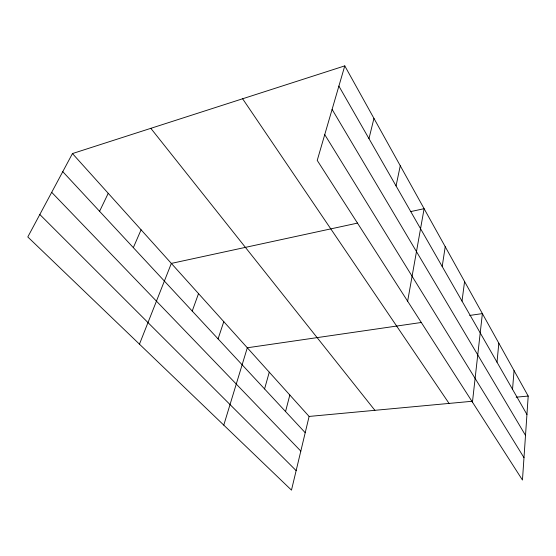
<?xml version="1.0" encoding="UTF-8"?>
<svg xmlns="http://www.w3.org/2000/svg" width="556" height="556" viewBox="0 0 556 556"><rect width="100%" height="100%" fill="white"/><g stroke="black" fill="none" stroke-linecap="round" stroke-linejoin="round"><path stroke-width="0.83" d="M344.783 65.872L528.2 396.067L522.459 480.03L317.226 160.406L344.783 65.872L72.461 153.567L27.8 236.953L291.476 490.128L309.108 416.437L72.461 153.567M512.535 389.332L514.057 370.609M497.008 362.213L498.829 343.198M472.447 402.134L482.386 313.598L469.695 315.44M462.015 301.102L464.58 281.531M442.201 266.498L445.224 246.69M407.638 301.213L424.11 208.688L410.62 211.607M396.053 185.912L400.264 165.751M368.975 138.625L373.952 118.386M285.555 411.537L289.829 395.017M264.573 388.943L269.271 372.179M223.776 425.125L247.302 347.778L421.344 322.473M218.077 338.882L223.776 321.653M192.23 311.047L198.527 293.603M139.459 344.164L171.345 263.405L357.612 223.081M133.329 247.629L141.085 229.795M99.58 211.287L108.239 193.307M309.108 416.437L472.239 401.265M516.135 397.186L528.2 396.067M39.823 214.505L296.139 470.619M51.701 192.327L300.81 451.111M62.772 171.658L305.216 432.707M150.829 128.332L374.883 410.321M242.625 98.773L449.067 403.42M324.746 134.621L523.988 457.664M332.099 109.386L525.51 435.39M338.889 86.09L526.942 414.484"/></g></svg>
